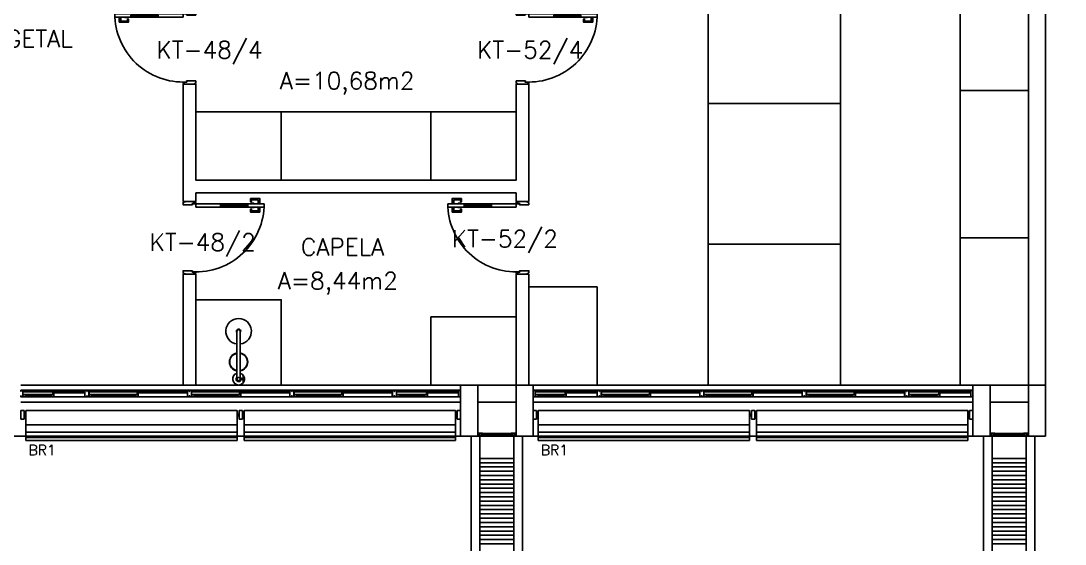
# Model space of a CAD drawing. Header units: millimetres. Extents: x 2128 to 2646, y 1972 to 2207.
# Drawn here: x 2426.66 to 2438.89, y 2125.65 to 2131.78 of the extents above; entities that cross this region are included whole.
import ezdxf

# ---------------------------------------------------------------- set-up
doc = ezdxf.new("R2010")
doc.units = ezdxf.units.MM
for name, color, linetype in [('A-WC', 2, 'Continuous'), ('AR-ALV', 2, 'Continuous'), ('AR-BANCADAS', 1, 'Continuous'), ('AR-BRISES', 1, 'Continuous'), ('AR-CHUVEIRO', 1, 'Continuous'), ('AR-ESQ', 1, 'Continuous'), ('AR-ESTC', 3, 'Continuous'), ('AR-ESTC-V3', 3, 'Continuous'), ('AR-LAY-OUT-EQUIPAMENTOS', 1, 'Continuous'), ('AR-PEITORIL', 1, 'Continuous'), ('AR-PISO', 1, 'Continuous'), ('AR-PORTA', 1, 'Continuous'), ('BC- VISTA', 1, 'Continuous'), ('BR-LINHAS', 1, 'Continuous'), ('BR-MONTANTE', 242, 'Continuous'), ('BR-PAINEL', 1, 'Continuous'), ('BR-SUPORTE', 1, 'Continuous'), ('BR-TEXTO', 2, 'Continuous'), ('DT-ESQ-BAGUETE-C', 1, 'Continuous'), ('DT-ESQ-BAGUETE-V', 1, 'Continuous'), ('DT-ESQ-CHAPA DOBRADA-V', 1, 'Continuous'), ('DT-ESQ-PERFIL CADEIRA-C', 2, 'Continuous'), ('DT-ESQ-PERFIL CADEIRA-V', 2, 'Continuous'), ('DT-ESQ-PERFIL U SIMPLES-C', 2, 'Continuous'), ('DT-ESQ-PERFIL U-C', 2, 'Continuous'), ('DT-ESQ-PERFIL U-V', 1, 'Continuous'), ('DT-ESQ-VENEZIANA-C', 1, 'Continuous'), ('DT-ESQ-VENEZIANA-V', 1, 'Continuous'), ('DT-ESQ-VIDRO-C', 2, 'Continuous'), ('DT-TXTMOD', 1, 'Continuous'), ('ENDEREÇO', 2, 'Continuous'), ('ibio', 2, 'Continuous'), ('insercao', 4, 'Continuous'), ('maçaneta', 1, 'Continuous'), ('mov', 1, 'Continuous'), ('PM-PERFIL U-C', 2, 'Continuous'), ('PM-VIDRO', 2, 'Continuous'), ('pm1', 2, 'Continuous'), ('pm2', 2, 'Continuous'), ('TEXTO', 2, 'Continuous'), ('Área', 2, 'Continuous')]:
    doc.layers.add(name, color=color, linetype=linetype)
doc.styles.add('S10', font='simplex.shx', dxfattribs={"height": 0.1})
doc.styles.add('S12', font='simplex.shx', dxfattribs={"width": 1.1, "height": 0.12})
doc.styles.add('UNB-100', font='simplex.shx', dxfattribs={"height": 0.2})
doc.styles.add('UNB1-100', font='simplex.shx', dxfattribs={"height": 0.2})

# ---------------------------------------------------------------- blocks, each defined once
blk = doc.blocks.new('BOX')
at = {"color": 1}
for p, q in [((-0.057, -0.14), (-0.057, -0.2)), ((-0.053, -0.14), (-0.053, -0.2)), ((-0.03, -0.165), (-0.053, -0.165)), ((-0.03, -0.175), (-0.053, -0.175)), ((-0.02, -0.73), (-0.02, -0.192)), ((0.02, -0.73), (0.02, -0.192))]:
    blk.add_line(p, q, dxfattribs=at)
blk.add_circle((0, -0.17), 0.02, dxfattribs=at)
for centre, radius, start, end in [((0, -0.17), 0.0699, 286.6348, 253.3652), ((-0.055, -0.14), 0.002, 0, 180), ((-0.055, -0.2), 0.002, 180, 0), ((0, -0.17), 0.03, 311.8103, 228.1897), ((0, -0.371), 0.107, 100.7532, 259.2468), ((0, -0.371), 0.103, 100.7532, 259.2468), ((0, -0.371), 0.103, 280.7532, 79.2468), ((0, -0.371), 0.107, 280.7532, 79.2468), ((0, -0.73), 0.15, 97.6623, 82.3377), ((0, -0.73), 0.025, 143.1301, 36.8699), ((0, -0.73), 0.02, 180, 0)]:
    blk.add_arc(centre, radius, start, end, dxfattribs=at)
blk = doc.blocks.new('chuvemerg-p')
at = {"layer": 'A-WC', "xscale": 4.000000000000012, "yscale": 4.000000000000012, "zscale": 4.000000000000012, "rotation": 315.0000000000003}
blk.add_blockref('BOX', (0, 0), dxfattribs=at)
blk = doc.blocks.new('chuveiro-emerg')
at = {"layer": 'AR-LAY-OUT-EQUIPAMENTOS'}
blk.add_lwpolyline([(0, 0.5), (1, 0.5), (1, -0.5), (0, -0.5)], close=True, dxfattribs=at)
at = {"layer": 'AR-LAY-OUT-EQUIPAMENTOS', "xscale": 0.250000000000002, "yscale": 0.250000000000002, "zscale": 0.250000000000002, "rotation": 135}
blk.add_blockref('chuvemerg-p', (-0.1, 0), dxfattribs=at)
blk = doc.blocks.new('EF40-P')
at = {"layer": 'DT-ESQ-BAGUETE-C', "ltscale": 0.1}
for points in [[(0.073, -0.125), (0.06, -0.125), (0.06, -0.124), (0.073, -0.124, 0.414214), (0.073, -0.123), (0.073, -0.112, 0.414214), (0.073, -0.112), (0.06, -0.112), (0.06, -0.11), (0.073, -0.11, -0.414214), (0.075, -0.112), (0.075, -0.124, -0.414214)], [(0.339, -0.125), (0.352, -0.125), (0.352, -0.124), (0.34, -0.124, -0.414214), (0.339, -0.123), (0.339, -0.112, -0.414214), (0.34, -0.112), (0.352, -0.112), (0.352, -0.11), (0.339, -0.11, 0.414214), (0.337, -0.112), (0.337, -0.124, 0.414214)], [(0.422, -0.08), (0.409, -0.08), (0.409, -0.079), (0.422, -0.079, 0.414214), (0.422, -0.078), (0.422, -0.067, 0.414214), (0.422, -0.067), (0.409, -0.067), (0.409, -0.065), (0.422, -0.065, -0.414214), (0.424, -0.067), (0.424, -0.079, -0.414214)], [(0.702, -0.08), (0.715, -0.08), (0.715, -0.079), (0.702, -0.079, -0.414214), (0.702, -0.078), (0.702, -0.067, -0.414214), (0.702, -0.067), (0.715, -0.067), (0.715, -0.065), (0.702, -0.065, 0.414214), (0.7, -0.067), (0.7, -0.079, 0.414214)], [(0.848, -0.125), (0.835, -0.125), (0.835, -0.124), (0.848, -0.124, 0.414214), (0.848, -0.123), (0.848, -0.112, 0.414214), (0.848, -0.112), (0.835, -0.112), (0.835, -0.11), (0.848, -0.11, -0.414214), (0.85, -0.112), (0.85, -0.124, -0.414214)], [(1.326, -0.125), (1.34, -0.125), (1.34, -0.124), (1.327, -0.124, -0.414214), (1.326, -0.123), (1.326, -0.112, -0.414214), (1.327, -0.112), (1.34, -0.112), (1.34, -0.11), (1.326, -0.11, 0.414214), (1.325, -0.112), (1.325, -0.124, 0.414214)], [(1.41, -0.08), (1.396, -0.08), (1.396, -0.079), (1.409, -0.079, 0.414214), (1.41, -0.078), (1.41, -0.067, 0.414214), (1.409, -0.067), (1.396, -0.067), (1.396, -0.065), (1.41, -0.065, -0.414214), (1.411, -0.067), (1.411, -0.079, -0.414214)], [(1.901, -0.08), (1.915, -0.08), (1.915, -0.079), (1.902, -0.079, -0.414214), (1.901, -0.078), (1.901, -0.067, -0.414214), (1.902, -0.067), (1.915, -0.067), (1.915, -0.065), (1.901, -0.065, 0.414214), (1.9, -0.067), (1.9, -0.079, 0.414214)], [(2.048, -0.125), (2.035, -0.125), (2.035, -0.124), (2.048, -0.124, 0.414214), (2.048, -0.123), (2.048, -0.112, 0.414214), (2.048, -0.112), (2.035, -0.112), (2.035, -0.11), (2.048, -0.11, -0.414214), (2.05, -0.112), (2.05, -0.124, -0.414214)], [(2.526, -0.125), (2.54, -0.125), (2.54, -0.124), (2.527, -0.124, -0.414214), (2.526, -0.123), (2.526, -0.112, -0.414214), (2.527, -0.112), (2.54, -0.112), (2.54, -0.11), (2.526, -0.11, 0.414214), (2.525, -0.112), (2.525, -0.124, 0.414214)], [(2.61, -0.08), (2.596, -0.08), (2.596, -0.079), (2.609, -0.079, 0.414214), (2.61, -0.078), (2.61, -0.067, 0.414214), (2.609, -0.067), (2.596, -0.067), (2.596, -0.065), (2.61, -0.065, -0.414214), (2.611, -0.067), (2.611, -0.079, -0.414214)], [(3.101, -0.08), (3.115, -0.08), (3.115, -0.079), (3.102, -0.079, -0.414214), (3.101, -0.078), (3.101, -0.067, -0.414214), (3.102, -0.067), (3.115, -0.067), (3.115, -0.065), (3.101, -0.065, 0.414214), (3.1, -0.067), (3.1, -0.079, 0.414214)], [(3.248, -0.125), (3.235, -0.125), (3.235, -0.124), (3.248, -0.124, 0.414214), (3.248, -0.123), (3.248, -0.112, 0.414214), (3.248, -0.112), (3.235, -0.112), (3.235, -0.11), (3.248, -0.11, -0.414214), (3.25, -0.112), (3.25, -0.124, -0.414214)], [(3.726, -0.125), (3.74, -0.125), (3.74, -0.124), (3.727, -0.124, -0.414214), (3.726, -0.123), (3.726, -0.112, -0.414214), (3.727, -0.112), (3.74, -0.112), (3.74, -0.11), (3.726, -0.11, 0.414214), (3.725, -0.112), (3.725, -0.124, 0.414214)], [(3.81, -0.08), (3.796, -0.08), (3.796, -0.079), (3.809, -0.079, 0.414214), (3.81, -0.078), (3.81, -0.067, 0.414214), (3.809, -0.067), (3.796, -0.067), (3.796, -0.065), (3.81, -0.065, -0.414214), (3.811, -0.067), (3.811, -0.079, -0.414214)], [(4.301, -0.08), (4.315, -0.08), (4.315, -0.079), (4.302, -0.079, -0.414214), (4.301, -0.078), (4.301, -0.067, -0.414214), (4.302, -0.067), (4.315, -0.067), (4.315, -0.065), (4.301, -0.065, 0.414214), (4.3, -0.067), (4.3, -0.079, 0.414214)], [(4.448, -0.125), (4.435, -0.125), (4.435, -0.124), (4.448, -0.124, 0.414214), (4.448, -0.123), (4.448, -0.112, 0.414214), (4.448, -0.112), (4.435, -0.112), (4.435, -0.11), (4.448, -0.11, -0.414214), (4.45, -0.112), (4.45, -0.124, -0.414214)], [(4.714, -0.125), (4.727, -0.125), (4.727, -0.124), (4.714, -0.124, -0.414214), (4.714, -0.123), (4.714, -0.112, -0.414214), (4.714, -0.112), (4.727, -0.112), (4.727, -0.11), (4.714, -0.11, 0.414214), (4.712, -0.112), (4.712, -0.124, 0.414214)], [(4.797, -0.08), (4.784, -0.08), (4.784, -0.079), (4.797, -0.079, 0.414214), (4.797, -0.078), (4.797, -0.067, 0.414214), (4.797, -0.067), (4.784, -0.067), (4.784, -0.065), (4.797, -0.065, -0.414214), (4.799, -0.067), (4.799, -0.079, -0.414214)], [(5.076, -0.08), (5.09, -0.08), (5.09, -0.079), (5.077, -0.079, -0.414214), (5.076, -0.078), (5.076, -0.067, -0.414214), (5.077, -0.067), (5.09, -0.067), (5.09, -0.065), (5.076, -0.065, 0.414214), (5.075, -0.067), (5.075, -0.079, 0.414214)]]:
    blk.add_lwpolyline(points, format="xyb", close=True, dxfattribs=at)
at = {"layer": 'DT-ESQ-BAGUETE-V', "ltscale": 0.1}
for p, q in [((0.073, -0.11), (0.339, -0.11)), ((0.422, -0.065), (0.702, -0.065)), ((0.848, -0.11), (1.326, -0.11)), ((1.41, -0.065), (1.901, -0.065)), ((2.048, -0.11), (2.526, -0.11)), ((2.61, -0.065), (3.101, -0.065)), ((3.248, -0.11), (3.726, -0.11)), ((3.81, -0.065), (4.301, -0.065)), ((4.448, -0.11), (4.714, -0.11)), ((4.797, -0.065), (5.076, -0.065))]:
    blk.add_line(p, q, dxfattribs=at)
at = {"layer": 'DT-ESQ-CHAPA DOBRADA-V', "ltscale": 0.1}
for p, q in [((0.025, -0.077), (0.374, -0.077)), ((0.025, -0.08), (0.374, -0.08)), ((0.8, -0.077), (1.361, -0.077)), ((0.8, -0.08), (1.361, -0.08)), ((2, -0.077), (2.561, -0.077)), ((2, -0.08), (2.561, -0.08)), ((3.2, -0.077), (3.761, -0.077)), ((3.2, -0.08), (3.761, -0.08)), ((4.4, -0.077), (4.749, -0.077)), ((4.4, -0.08), (4.749, -0.08))]:
    blk.add_line(p, q, dxfattribs=at)
at = {"layer": 'DT-ESQ-PERFIL CADEIRA-C', "ltscale": 0.1}
for p, q in [((0.376, -0.088), (0.422, -0.088)), ((0.75, -0.088), (0.702, -0.088)), ((1.363, -0.088), (1.41, -0.088)), ((1.95, -0.088), (1.901, -0.088)), ((2.563, -0.088), (2.61, -0.088)), ((3.15, -0.088), (3.101, -0.088)), ((3.763, -0.088), (3.81, -0.088)), ((4.35, -0.088), (4.301, -0.088)), ((4.751, -0.088), (4.797, -0.088)), ((5.125, -0.088), (5.076, -0.088)), ((0.025, -0.134), (0.073, -0.134)), ((0.385, -0.134), (0.339, -0.134)), ((0.8, -0.134), (0.848, -0.134)), ((1.373, -0.134), (1.326, -0.134)), ((2, -0.134), (2.048, -0.134)), ((2.573, -0.134), (2.526, -0.134)), ((3.2, -0.134), (3.248, -0.134)), ((3.773, -0.134), (3.726, -0.134)), ((4.4, -0.134), (4.448, -0.134)), ((4.76, -0.134), (4.714, -0.134))]:
    blk.add_line(p, q, dxfattribs=at)
for points in [[(0.073, -0.135), (0.025, -0.135), (0.025, -0.134), (0.06, -0.134, -0.198912), (0.059, -0.133, -0.198913), (0.059, -0.132), (0.059, -0.112, 0.414214), (0.058, -0.112), (0.025, -0.112), (0.025, -0.11), (0.059, -0.11, -0.414214), (0.06, -0.112), (0.06, -0.124), (0.06, -0.125), (0.06, -0.132), (0.073, -0.132, -1)], [(0.339, -0.132, 1), (0.339, -0.135), (0.385, -0.135, 0.414214), (0.387, -0.133), (0.387, -0.112, 0.414214), (0.385, -0.11), (0.354, -0.11, 0.414214), (0.352, -0.112), (0.352, -0.132)], [(0.352, -0.134, 0.198913), (0.354, -0.133, 0.198913), (0.354, -0.132), (0.354, -0.112, -0.414214), (0.354, -0.112), (0.385, -0.112, -0.414214), (0.386, -0.112), (0.386, -0.133, -0.414214), (0.385, -0.134)], [(0.422, -0.087, -1), (0.422, -0.09), (0.376, -0.09, -0.414214), (0.374, -0.088), (0.374, -0.067, -0.414214), (0.376, -0.065), (0.407, -0.065, -0.414214), (0.409, -0.067), (0.409, -0.087)], [(0.409, -0.088, -0.198913), (0.408, -0.088, -0.198913), (0.407, -0.087), (0.407, -0.067, 0.414214), (0.407, -0.067), (0.376, -0.067, 0.414214), (0.375, -0.067), (0.375, -0.088, 0.414214), (0.376, -0.088)], [(0.702, -0.09), (0.75, -0.09), (0.75, -0.088), (0.715, -0.088, 0.198912), (0.716, -0.088, 0.198913), (0.716, -0.087), (0.716, -0.067, -0.414214), (0.717, -0.067), (0.75, -0.067), (0.75, -0.065), (0.716, -0.065, 0.414214), (0.715, -0.067), (0.715, -0.079), (0.715, -0.08), (0.715, -0.087), (0.702, -0.087, 1)], [(0.848, -0.135), (0.8, -0.135), (0.8, -0.134), (0.835, -0.134, -0.198912), (0.834, -0.133, -0.198913), (0.833, -0.132), (0.833, -0.112, 0.414214), (0.833, -0.112), (0.8, -0.112), (0.8, -0.11), (0.833, -0.11, -0.414214), (0.835, -0.112), (0.835, -0.124), (0.835, -0.125), (0.835, -0.132), (0.848, -0.132, -1)], [(1.326, -0.132, 1), (1.326, -0.135), (1.373, -0.135, 0.414214), (1.375, -0.133), (1.375, -0.112, 0.414214), (1.373, -0.11), (1.341, -0.11, 0.414214), (1.34, -0.112), (1.34, -0.132)], [(1.34, -0.134, 0.198913), (1.341, -0.133, 0.198913), (1.341, -0.132), (1.341, -0.112, -0.414214), (1.342, -0.112), (1.373, -0.112, -0.414214), (1.373, -0.112), (1.373, -0.133, -0.414214), (1.373, -0.134)], [(1.41, -0.087, -1), (1.41, -0.09), (1.363, -0.09, -0.414214), (1.361, -0.088), (1.361, -0.067, -0.414214), (1.363, -0.065), (1.395, -0.065, -0.414214), (1.396, -0.067), (1.396, -0.087)], [(1.396, -0.088, -0.198913), (1.395, -0.088, -0.198913), (1.395, -0.087), (1.395, -0.067, 0.414214), (1.394, -0.067), (1.363, -0.067, 0.414214), (1.363, -0.067), (1.363, -0.088, 0.414214), (1.363, -0.088)], [(1.901, -0.09), (1.95, -0.09), (1.95, -0.088), (1.915, -0.088, 0.198912), (1.916, -0.088, 0.198913), (1.916, -0.087), (1.916, -0.067, -0.414214), (1.917, -0.067), (1.95, -0.067), (1.95, -0.065), (1.916, -0.065, 0.414214), (1.915, -0.067), (1.915, -0.079), (1.915, -0.08), (1.915, -0.087), (1.901, -0.087, 1)], [(2.048, -0.135), (2, -0.135), (2, -0.134), (2.035, -0.134, -0.198912), (2.034, -0.133, -0.198913), (2.033, -0.132), (2.033, -0.112, 0.414214), (2.033, -0.112), (2, -0.112), (2, -0.11), (2.033, -0.11, -0.414214), (2.035, -0.112), (2.035, -0.124), (2.035, -0.125), (2.035, -0.132), (2.048, -0.132, -1)], [(2.526, -0.132, 1), (2.526, -0.135), (2.573, -0.135, 0.414214), (2.575, -0.133), (2.575, -0.112, 0.414214), (2.573, -0.11), (2.541, -0.11, 0.414214), (2.54, -0.112), (2.54, -0.132)], [(2.54, -0.134, 0.198913), (2.541, -0.133, 0.198913), (2.541, -0.132), (2.541, -0.112, -0.414214), (2.542, -0.112), (2.573, -0.112, -0.414214), (2.573, -0.112), (2.573, -0.133, -0.414214), (2.573, -0.134)], [(2.61, -0.087, -1), (2.61, -0.09), (2.563, -0.09, -0.414214), (2.561, -0.088), (2.561, -0.067, -0.414214), (2.563, -0.065), (2.595, -0.065, -0.414214), (2.596, -0.067), (2.596, -0.087)], [(2.596, -0.088, -0.198913), (2.595, -0.088, -0.198913), (2.595, -0.087), (2.595, -0.067, 0.414214), (2.594, -0.067), (2.563, -0.067, 0.414214), (2.563, -0.067), (2.563, -0.088, 0.414214), (2.563, -0.088)], [(3.101, -0.09), (3.15, -0.09), (3.15, -0.088), (3.115, -0.088, 0.198912), (3.116, -0.088, 0.198913), (3.116, -0.087), (3.116, -0.067, -0.414214), (3.117, -0.067), (3.15, -0.067), (3.15, -0.065), (3.116, -0.065, 0.414214), (3.115, -0.067), (3.115, -0.079), (3.115, -0.08), (3.115, -0.087), (3.101, -0.087, 1)], [(3.248, -0.135), (3.2, -0.135), (3.2, -0.134), (3.235, -0.134, -0.198912), (3.234, -0.133, -0.198913), (3.233, -0.132), (3.233, -0.112, 0.414214), (3.233, -0.112), (3.2, -0.112), (3.2, -0.11), (3.233, -0.11, -0.414214), (3.235, -0.112), (3.235, -0.124), (3.235, -0.125), (3.235, -0.132), (3.248, -0.132, -1)], [(3.726, -0.132, 1), (3.726, -0.135), (3.773, -0.135, 0.414214), (3.775, -0.133), (3.775, -0.112, 0.414214), (3.773, -0.11), (3.741, -0.11, 0.414214), (3.74, -0.112), (3.74, -0.132)], [(3.74, -0.134, 0.198913), (3.741, -0.133, 0.198913), (3.741, -0.132), (3.741, -0.112, -0.414214), (3.742, -0.112), (3.773, -0.112, -0.414214), (3.773, -0.112), (3.773, -0.133, -0.414214), (3.773, -0.134)], [(3.81, -0.087, -1), (3.81, -0.09), (3.763, -0.09, -0.414214), (3.761, -0.088), (3.761, -0.067, -0.414214), (3.763, -0.065), (3.795, -0.065, -0.414214), (3.796, -0.067), (3.796, -0.087)], [(3.796, -0.088, -0.198913), (3.795, -0.088, -0.198913), (3.795, -0.087), (3.795, -0.067, 0.414214), (3.794, -0.067), (3.763, -0.067, 0.414214), (3.763, -0.067), (3.763, -0.088, 0.414214), (3.763, -0.088)], [(4.301, -0.09), (4.35, -0.09), (4.35, -0.088), (4.315, -0.088, 0.198912), (4.316, -0.088, 0.198913), (4.316, -0.087), (4.316, -0.067, -0.414214), (4.317, -0.067), (4.35, -0.067), (4.35, -0.065), (4.316, -0.065, 0.414214), (4.315, -0.067), (4.315, -0.079), (4.315, -0.08), (4.315, -0.087), (4.301, -0.087, 1)], [(4.448, -0.135), (4.4, -0.135), (4.4, -0.134), (4.435, -0.134, -0.198912), (4.434, -0.133, -0.198913), (4.433, -0.132), (4.433, -0.112, 0.414214), (4.433, -0.112), (4.4, -0.112), (4.4, -0.11), (4.433, -0.11, -0.414214), (4.435, -0.112), (4.435, -0.124), (4.435, -0.125), (4.435, -0.132), (4.448, -0.132, -1)], [(4.714, -0.132, 1), (4.714, -0.135), (4.76, -0.135, 0.414214), (4.762, -0.133), (4.762, -0.112, 0.414214), (4.76, -0.11), (4.729, -0.11, 0.414214), (4.727, -0.112), (4.727, -0.132)], [(4.727, -0.134, 0.198913), (4.729, -0.133, 0.198913), (4.729, -0.132), (4.729, -0.112, -0.414214), (4.729, -0.112), (4.76, -0.112, -0.414214), (4.761, -0.112), (4.761, -0.133, -0.414214), (4.76, -0.134)], [(4.797, -0.087, -1), (4.797, -0.09), (4.751, -0.09, -0.414214), (4.749, -0.088), (4.749, -0.067, -0.414214), (4.751, -0.065), (4.782, -0.065, -0.414214), (4.784, -0.067), (4.784, -0.087)], [(4.784, -0.088, -0.198913), (4.783, -0.088, -0.198913), (4.782, -0.087), (4.782, -0.067, 0.414214), (4.782, -0.067), (4.751, -0.067, 0.414214), (4.75, -0.067), (4.75, -0.088, 0.414214), (4.751, -0.088)], [(5.076, -0.09), (5.125, -0.09), (5.125, -0.088), (5.09, -0.088, 0.198912), (5.091, -0.088, 0.198913), (5.091, -0.087), (5.091, -0.067, -0.414214), (5.092, -0.067), (5.125, -0.067), (5.125, -0.065), (5.091, -0.065, 0.414214), (5.09, -0.067), (5.09, -0.079), (5.09, -0.08), (5.09, -0.087), (5.076, -0.087, 1)]]:
    blk.add_lwpolyline(points, format="xyb", close=True, dxfattribs=at)
at = {"layer": 'DT-ESQ-PERFIL CADEIRA-V', "ltscale": 0.1}
for p, q in [((0.407, -0.09), (0.702, -0.09)), ((1.395, -0.09), (1.901, -0.09)), ((2.595, -0.09), (3.101, -0.09)), ((3.795, -0.09), (4.301, -0.09)), ((4.782, -0.09), (5.076, -0.09)), ((0.073, -0.135), (0.339, -0.135)), ((0.848, -0.135), (1.326, -0.135)), ((2.048, -0.135), (2.526, -0.135)), ((3.248, -0.135), (3.726, -0.135)), ((4.448, -0.135), (4.714, -0.135))]:
    blk.add_line(p, q, dxfattribs=at)
at = {"layer": 'DT-ESQ-PERFIL U SIMPLES-C', "ltscale": 0.1}
for points in [[(0.376, -0.102), (0.384, -0.102), (0.384, -0.1), (0.376, -0.1, -0.414214), (0.375, -0.1), (0.375, -0.092, -0.414214), (0.376, -0.091), (0.384, -0.091), (0.384, -0.09), (0.376, -0.09, 0.414214), (0.374, -0.092), (0.374, -0.1, 0.414214)], [(0.385, -0.098), (0.377, -0.098), (0.377, -0.1), (0.385, -0.1, -0.414214), (0.386, -0.1), (0.386, -0.108, -0.414214), (0.385, -0.109), (0.377, -0.109), (0.377, -0.11), (0.385, -0.11, 0.414214), (0.387, -0.108), (0.387, -0.1, 0.414214)], [(1.363, -0.102), (1.371, -0.102), (1.371, -0.1), (1.363, -0.1, -0.414214), (1.363, -0.1), (1.363, -0.092, -0.414214), (1.363, -0.091), (1.371, -0.091), (1.371, -0.09), (1.363, -0.09, 0.414214), (1.361, -0.092), (1.361, -0.1, 0.414214)], [(1.373, -0.098), (1.365, -0.098), (1.365, -0.1), (1.373, -0.1, -0.414214), (1.373, -0.1), (1.373, -0.108, -0.414214), (1.373, -0.109), (1.365, -0.109), (1.365, -0.11), (1.373, -0.11, 0.414214), (1.375, -0.108), (1.375, -0.1, 0.414214)], [(2.563, -0.102), (2.571, -0.102), (2.571, -0.1), (2.563, -0.1, -0.414214), (2.563, -0.1), (2.563, -0.092, -0.414214), (2.563, -0.091), (2.571, -0.091), (2.571, -0.09), (2.563, -0.09, 0.414214), (2.561, -0.092), (2.561, -0.1, 0.414214)], [(2.573, -0.098), (2.565, -0.098), (2.565, -0.1), (2.573, -0.1, -0.414214), (2.573, -0.1), (2.573, -0.108, -0.414214), (2.573, -0.109), (2.565, -0.109), (2.565, -0.11), (2.573, -0.11, 0.414214), (2.575, -0.108), (2.575, -0.1, 0.414214)], [(3.763, -0.102), (3.771, -0.102), (3.771, -0.1), (3.763, -0.1, -0.414214), (3.763, -0.1), (3.763, -0.092, -0.414214), (3.763, -0.091), (3.771, -0.091), (3.771, -0.09), (3.763, -0.09, 0.414214), (3.761, -0.092), (3.761, -0.1, 0.414214)], [(3.773, -0.098), (3.765, -0.098), (3.765, -0.1), (3.773, -0.1, -0.414214), (3.773, -0.1), (3.773, -0.108, -0.414214), (3.773, -0.109), (3.765, -0.109), (3.765, -0.11), (3.773, -0.11, 0.414214), (3.775, -0.108), (3.775, -0.1, 0.414214)], [(4.751, -0.102), (4.759, -0.102), (4.759, -0.1), (4.751, -0.1, -0.414214), (4.75, -0.1), (4.75, -0.092, -0.414214), (4.751, -0.091), (4.759, -0.091), (4.759, -0.09), (4.751, -0.09, 0.414214), (4.749, -0.092), (4.749, -0.1, 0.414214)], [(4.76, -0.098), (4.752, -0.098), (4.752, -0.1), (4.76, -0.1, -0.414214), (4.761, -0.1), (4.761, -0.108, -0.414214), (4.76, -0.109), (4.752, -0.109), (4.752, -0.11), (4.76, -0.11, 0.414214), (4.762, -0.108), (4.762, -0.1, 0.414214)]]:
    blk.add_lwpolyline(points, format="xyb", close=True, dxfattribs=at)
at = {"layer": 'DT-ESQ-PERFIL U-C', "ltscale": 0.1}
for points in [[(0, -0.062, -0.414214), (0.001, -0.06), (0.023, -0.06, -0.414214), (0.025, -0.062), (0.025, -0.139, -0.414214), (0.023, -0.14), (0.001, -0.14, -0.414214), (0, -0.139), (0, -0.125), (0.001, -0.125), (0.001, -0.138, 0.414214), (0.002, -0.139), (0.023, -0.139, 0.414214), (0.023, -0.138), (0.023, -0.062, 0.414214), (0.023, -0.062), (0.002, -0.062, 0.414214), (0.001, -0.062), (0.001, -0.075), (0, -0.075)], [(0.775, -0.062, 0.414214), (0.773, -0.06), (0.751, -0.06, 0.414214), (0.75, -0.062), (0.75, -0.139, 0.414214), (0.751, -0.14), (0.773, -0.14, 0.414214), (0.775, -0.139), (0.775, -0.125), (0.773, -0.125), (0.773, -0.138, -0.414214), (0.773, -0.139), (0.752, -0.139, -0.414214), (0.751, -0.138), (0.751, -0.062, -0.414214), (0.752, -0.062), (0.773, -0.062, -0.414214), (0.773, -0.062), (0.773, -0.075), (0.775, -0.075)], [(0.775, -0.062, -0.414214), (0.776, -0.06), (0.798, -0.06, -0.414214), (0.8, -0.062), (0.8, -0.139, -0.414214), (0.798, -0.14), (0.776, -0.14, -0.414214), (0.775, -0.139), (0.775, -0.125), (0.776, -0.125), (0.776, -0.138, 0.414214), (0.777, -0.139), (0.798, -0.139, 0.414214), (0.798, -0.138), (0.798, -0.062, 0.414214), (0.798, -0.062), (0.777, -0.062, 0.414214), (0.776, -0.062), (0.776, -0.075), (0.775, -0.075)], [(1.975, -0.062, 0.414214), (1.973, -0.06), (1.951, -0.06, 0.414214), (1.95, -0.062), (1.95, -0.139, 0.414214), (1.951, -0.14), (1.973, -0.14, 0.414214), (1.975, -0.139), (1.975, -0.125), (1.973, -0.125), (1.973, -0.138, -0.414214), (1.973, -0.139), (1.952, -0.139, -0.414214), (1.951, -0.138), (1.951, -0.062, -0.414214), (1.952, -0.062), (1.973, -0.062, -0.414214), (1.973, -0.062), (1.973, -0.075), (1.975, -0.075)], [(1.975, -0.062, -0.414214), (1.976, -0.06), (1.998, -0.06, -0.414214), (2, -0.062), (2, -0.139, -0.414214), (1.998, -0.14), (1.976, -0.14, -0.414214), (1.975, -0.139), (1.975, -0.125), (1.976, -0.125), (1.976, -0.138, 0.414214), (1.977, -0.139), (1.998, -0.139, 0.414214), (1.998, -0.138), (1.998, -0.062, 0.414214), (1.998, -0.062), (1.977, -0.062, 0.414214), (1.976, -0.062), (1.976, -0.075), (1.975, -0.075)], [(3.175, -0.062, 0.414214), (3.173, -0.06), (3.151, -0.06, 0.414214), (3.15, -0.062), (3.15, -0.139, 0.414214), (3.151, -0.14), (3.173, -0.14, 0.414214), (3.175, -0.139), (3.175, -0.125), (3.173, -0.125), (3.173, -0.138, -0.414214), (3.173, -0.139), (3.152, -0.139, -0.414214), (3.151, -0.138), (3.151, -0.062, -0.414214), (3.152, -0.062), (3.173, -0.062, -0.414214), (3.173, -0.062), (3.173, -0.075), (3.175, -0.075)], [(3.175, -0.062, -0.414214), (3.176, -0.06), (3.198, -0.06, -0.414214), (3.2, -0.062), (3.2, -0.139, -0.414214), (3.198, -0.14), (3.176, -0.14, -0.414214), (3.175, -0.139), (3.175, -0.125), (3.176, -0.125), (3.176, -0.138, 0.414214), (3.177, -0.139), (3.198, -0.139, 0.414214), (3.198, -0.138), (3.198, -0.062, 0.414214), (3.198, -0.062), (3.177, -0.062, 0.414214), (3.176, -0.062), (3.176, -0.075), (3.175, -0.075)], [(4.375, -0.062, 0.414214), (4.373, -0.06), (4.351, -0.06, 0.414214), (4.35, -0.062), (4.35, -0.139, 0.414214), (4.351, -0.14), (4.373, -0.14, 0.414214), (4.375, -0.139), (4.375, -0.125), (4.373, -0.125), (4.373, -0.138, -0.414214), (4.373, -0.139), (4.352, -0.139, -0.414214), (4.351, -0.138), (4.351, -0.062, -0.414214), (4.352, -0.062), (4.373, -0.062, -0.414214), (4.373, -0.062), (4.373, -0.075), (4.375, -0.075)], [(4.375, -0.062, -0.414214), (4.376, -0.06), (4.398, -0.06, -0.414214), (4.4, -0.062), (4.4, -0.139, -0.414214), (4.398, -0.14), (4.376, -0.14, -0.414214), (4.375, -0.139), (4.375, -0.125), (4.376, -0.125), (4.376, -0.138, 0.414214), (4.377, -0.139), (4.398, -0.139, 0.414214), (4.398, -0.138), (4.398, -0.062, 0.414214), (4.398, -0.062), (4.377, -0.062, 0.414214), (4.376, -0.062), (4.376, -0.075), (4.375, -0.075)], [(5.15, -0.062, 0.414214), (5.148, -0.06), (5.126, -0.06, 0.414214), (5.125, -0.062), (5.125, -0.139, 0.414214), (5.126, -0.14), (5.148, -0.14, 0.414214), (5.15, -0.139), (5.15, -0.125), (5.148, -0.125), (5.148, -0.138, -0.414214), (5.148, -0.139), (5.127, -0.139, -0.414214), (5.126, -0.138), (5.126, -0.062, -0.414214), (5.127, -0.062), (5.148, -0.062, -0.414214), (5.148, -0.062), (5.148, -0.075), (5.15, -0.075)]]:
    blk.add_lwpolyline(points, format="xyb", close=True, dxfattribs=at)
at = {"layer": 'DT-ESQ-PERFIL U-V', "ltscale": 0.1}
for p, q in [((0.023, -0.06), (0.751, -0.06)), ((0.798, -0.06), (1.951, -0.06)), ((1.998, -0.06), (3.151, -0.06)), ((3.198, -0.06), (4.351, -0.06)), ((4.398, -0.06), (5.126, -0.06)), ((0.023, -0.14), (0.751, -0.14)), ((0.798, -0.14), (1.951, -0.14)), ((1.998, -0.14), (3.151, -0.14)), ((3.198, -0.14), (4.351, -0.14)), ((4.398, -0.14), (5.126, -0.14))]:
    blk.add_line(p, q, dxfattribs=at)
at = {"layer": 'DT-ESQ-VIDRO-C', "ltscale": 0.1}
for points in [[(0.713, -0.085), (0.713, -0.082), (0.412, -0.082), (0.412, -0.085)], [(1.912, -0.085), (1.912, -0.082), (1.399, -0.082), (1.399, -0.085)], [(3.112, -0.085), (3.112, -0.082), (2.599, -0.082), (2.599, -0.085)], [(4.312, -0.085), (4.312, -0.082), (3.799, -0.082), (3.799, -0.085)], [(5.087, -0.085), (5.087, -0.082), (4.786, -0.082), (4.786, -0.085)], [(0.063, -0.13), (0.063, -0.127), (0.349, -0.127), (0.349, -0.13)], [(0.838, -0.13), (0.838, -0.127), (1.337, -0.127), (1.337, -0.13)], [(2.038, -0.13), (2.038, -0.127), (2.537, -0.127), (2.537, -0.13)], [(3.238, -0.13), (3.238, -0.127), (3.737, -0.127), (3.737, -0.13)], [(4.438, -0.13), (4.438, -0.127), (4.724, -0.127), (4.724, -0.13)]]:
    blk.add_lwpolyline(points, close=True, dxfattribs=at)
at = {"layer": 'DT-TXTMOD', "ltscale": 0.1, "style": 'S10', "flags": 3}
for tag, p in [('M01', (0.025, -0.28)), ('M02', (0.325, -0.28)), ('M03', (0.627, -0.28)), ('M04', (0.929, -0.28)), ('M05', (1.231, -0.28)), ('M06', (1.532, -0.28)), ('M07', (1.834, -0.28)), ('M08', (2.136, -0.28)), ('M09', (2.438, -0.28)), ('M10', (2.739, -0.28)), ('M11', (3.041, -0.28)), ('M12', (3.343, -0.28)), ('M13', (3.645, -0.28)), ('M14', (3.946, -0.28)), ('M15', (4.248, -0.28)), ('M16', (4.55, -0.28)), ('M17', (4.852, -0.28))]:
    blk.add_attdef(tag, p, '', height=0.1, dxfattribs=at)
blk = doc.blocks.new('BR-MODULO1')
at = {"layer": 'BR-LINHAS'}
for p, q in [((0.06, -0.265), (2.535, -0.265)), ((0.06, -0.352), (2.535, -0.352)), ((2.615, -0.265), (5.09, -0.265)), ((2.615, -0.352), (5.09, -0.352)), ((0.06, -0.415), (2.535, -0.415)), ((2.615, -0.415), (5.09, -0.415))]:
    blk.add_line(p, q, dxfattribs=at)
at = {"layer": 'BR-MONTANTE'}
for p, q in [((0, -0.1), (0, -0.2)), ((0, -0.1), (0.04, -0.1)), ((0.04, -0.1), (0.04, -0.2)), ((2.555, -0.1), (2.595, -0.1)), ((2.555, -0.1), (2.555, -0.2)), ((2.595, -0.1), (2.595, -0.2)), ((5.11, -0.1), (5.11, -0.2)), ((5.11, -0.1), (5.15, -0.1)), ((5.15, -0.1), (5.15, -0.2)), ((0, -0.2), (0.04, -0.2)), ((2.555, -0.2), (2.595, -0.2)), ((5.11, -0.2), (5.15, -0.2))]:
    blk.add_line(p, q, dxfattribs=at)
at = {"layer": 'BR-PAINEL'}
for p, q in [((0.06, -0.1), (2.535, -0.1)), ((0.06, -0.1), (0.06, -0.45)), ((2.535, -0.1), (2.535, -0.45)), ((2.615, -0.1), (2.615, -0.45)), ((2.615, -0.1), (5.09, -0.1)), ((5.09, -0.1), (5.09, -0.45)), ((0.06, -0.45), (2.535, -0.45)), ((2.615, -0.45), (5.09, -0.45))]:
    blk.add_line(p, q, dxfattribs=at)
at = {"layer": 'BR-SUPORTE'}
for p, q in [((0.04, -0.14), (0.06, -0.14)), ((0.04, -0.16), (0.06, -0.16)), ((0.05, -0.14), (0.05, -0.16)), ((2.535, -0.14), (2.555, -0.14)), ((2.535, -0.16), (2.555, -0.16)), ((2.545, -0.14), (2.545, -0.16)), ((2.615, -0.14), (2.595, -0.14)), ((2.615, -0.16), (2.595, -0.16)), ((2.605, -0.14), (2.605, -0.16)), ((5.09, -0.14), (5.11, -0.14)), ((5.09, -0.16), (5.11, -0.16)), ((5.1, -0.14), (5.1, -0.16))]:
    blk.add_line(p, q, dxfattribs=at)
blk = doc.blocks.new('PM3V')
at = {"layer": 'maçaneta'}
for points in [[(0.02, 0.9), (-0.035, 0.9), (-0.035, 0.79), (0, 0.79), (0, 0.8), (-0.02, 0.8), (-0.02, 0.879, -0.414214), (-0.018, 0.88), (0.02, 0.88)], [(0.125, 0.9), (0.07, 0.9), (0.07, 0.88), (0.109, 0.88, -0.414214), (0.11, 0.879), (0.11, 0.8), (0.09, 0.8), (0.09, 0.79), (0.125, 0.79)]]:
    blk.add_lwpolyline(points, format="xyb", close=True, dxfattribs=at)
for points in [[(0.02, 0.79), (0.02, 0.83), (0.025, 0.83), (0.025, 0.79)], [(0.07, 0.79), (0.07, 0.83), (0.065, 0.83), (0.065, 0.79)]]:
    blk.add_lwpolyline(points, close=True, dxfattribs=at)
at = {"layer": 'mov'}
blk.add_arc((0.025, 0.15), 0.8, 356.8472, 90, dxfattribs=at)
at = {"layer": 'PM-PERFIL U-C'}
for p, q in [((0, 0.12), (0, 0.139)), ((0.002, 0.14), (0.01, 0.14)), ((0.002, 0.138), (0.002, 0.12)), ((0.011, 0.138), (0.002, 0.138)), ((0.01, 0.14), (0.01, 0.149)), ((0.012, 0.15), (0.024, 0.15)), ((0.012, 0.148), (0.012, 0.14)), ((0.023, 0.148), (0.012, 0.148)), ((0.023, 0.109), (0.023, 0.148)), ((0.025, 0.149), (0.025, 0.109)), ((0.825, 0.149), (0.825, 0.109)), ((0.839, 0.15), (0.827, 0.15)), ((0.827, 0.148), (0.838, 0.148)), ((0.827, 0.109), (0.827, 0.148)), ((0.838, 0.148), (0.838, 0.14)), ((0.84, 0.14), (0.84, 0.149)), ((0.849, 0.14), (0.84, 0.14)), ((0.84, 0.138), (0.848, 0.138)), ((0.848, 0.138), (0.848, 0.12)), ((0.85, 0.12), (0.85, 0.139)), ((0.002, 0.12), (0, 0.12)), ((0, 0.03), (0.002, 0.03)), ((0, 0.012), (0, 0.03)), ((0.002, 0.03), (0.002, 0.012)), ((0.002, 0.012), (0.011, 0.012)), ((0.01, 0.01), (0.002, 0.01)), ((0.01, 0.002), (0.01, 0.01)), ((0.012, 0.011), (0.012, 0.002)), ((0.012, 0.002), (0.038, 0.002)), ((0.038, 0), (0.012, 0)), ((0.038, 0.109), (0.025, 0.109)), ((0.038, 0.107), (0.025, 0.107)), ((0.038, 0.107), (0.038, 0.002)), ((0.04, 0.108), (0.04, 0.002)), ((0.81, 0.108), (0.81, 0.002)), ((0.812, 0.109), (0.825, 0.109)), ((0.812, 0.107), (0.826, 0.107)), ((0.812, 0.107), (0.812, 0.002)), ((0.838, 0.002), (0.812, 0.002)), ((0.812, 0), (0.839, 0)), ((0.838, 0.011), (0.838, 0.002)), ((0.848, 0.012), (0.84, 0.012)), ((0.84, 0.002), (0.84, 0.01)), ((0.84, 0.01), (0.849, 0.01)), ((0.848, 0.12), (0.85, 0.12)), ((0.85, 0.03), (0.848, 0.03)), ((0.848, 0.03), (0.848, 0.012)), ((0.85, 0.012), (0.85, 0.03))]:
    blk.add_line(p, q, dxfattribs=at)
for centre, start, end in [((0.002, 0.139), 90, 180), ((0.012, 0.149), 90, 180), ((0.011, 0.14), 270, 0), ((0.024, 0.149), 360, 90), ((0.827, 0.149), 90, 180), ((0.84, 0.14), 180, 270), ((0.839, 0.149), 0, 90), ((0.849, 0.139), 0, 90), ((0.002, 0.012), 180, 270), ((0.012, 0.002), 180, 270), ((0.011, 0.011), 0, 90), ((0.025, 0.109), 180, 270), ((0.038, 0.002), 269.9386, 0), ((0.038, 0.108), 0, 90), ((0.812, 0.108), 90, 180), ((0.812, 0.002), 180, 270.0614), ((0.826, 0.109), 270, 0), ((0.84, 0.011), 90, 180), ((0.839, 0.002), 270, 0), ((0.849, 0.012), 270, 0)]:
    blk.add_arc(centre, 0.0015, start, end, dxfattribs=at)
at = {"layer": 'PM-VIDRO', "color": 1}
for p, q in [((0.04, 0.45), (0.04, 0.75)), ((0.05, 0.75), (0.05, 0.45))]:
    blk.add_line(p, q, dxfattribs=at)
at = {"layer": 'pm1'}
for p, q in [((0.025, 0.95), (0.065, 0.95)), ((0.025, 0.75), (0.025, 0.95)), ((0.065, 0.95), (0.065, 0.76)), ((0.04, 0.75), (0.025, 0.75)), ((0.065, 0.76), (0.04, 0.76)), ((0.04, 0.75), (0.04, 0.76)), ((0.05, 0.76), (0.05, 0.75)), ((0.065, 0.75), (0.05, 0.75)), ((0.065, 0.76), (0.065, 0.75)), ((0.025, 0.15), (0.025, 0.45)), ((0.04, 0.45), (0.025, 0.45)), ((0.04, 0.44), (0.04, 0.45)), ((0.065, 0.44), (0.04, 0.44)), ((0.065, 0.45), (0.05, 0.45)), ((0.05, 0.45), (0.05, 0.44)), ((0.065, 0.45), (0.065, 0.44)), ((0.065, 0.44), (0.065, 0.15)), ((0.065, 0.15), (0.025, 0.15))]:
    blk.add_line(p, q, dxfattribs=at)
at = {"layer": 'pm2'}
for p, q in [((0.025, 0.45), (0.025, 0.75)), ((0.065, 0.75), (0.065, 0.45)), ((0.025, 0.15), (0.025, 0.109)), ((0.025, 0.109), (0.035, 0.109)), ((0.825, 0.109), (0.815, 0.109)), ((0.815, 0), (0.84, 0)), ((0.84, 0.01), (0.85, 0.01)), ((0.84, 0), (0.84, 0.01))]:
    blk.add_line(p, q, dxfattribs=at)
blk = doc.blocks.new('EF01C-P')
at = {"layer": 'DT-ESQ-BAGUETE-C', "ltscale": 0.1}
for points in [[(0.002, 0.035), (0.015, 0.035), (0.015, 0.033), (0.002, 0.033), (0.002, 0.005), (0.015, 0.005), (0.015, 0.004), (0.002, 0.004, -0.414214), (0, 0.005), (0, 0.033, -0.414214)], [(0.448, 0.035), (0.435, 0.035), (0.435, 0.033), (0.448, 0.033), (0.448, 0.005), (0.435, 0.005), (0.435, 0.004), (0.448, 0.004, 0.414214), (0.45, 0.005), (0.45, 0.033, 0.414214)]]:
    blk.add_lwpolyline(points, format="xyb", close=True, dxfattribs=at)
at = {"layer": 'DT-ESQ-PERFIL CADEIRA-C', "ltscale": 0.1}
for points in [[(0.01, 0.002), (0.01, 0.003), (0.002, 0.003, 1), (0.002, 0), (0.015, 0, 0.414214), (0.016, 0.002), (0.016, 0.033), (0.043, 0.033)], [(0.043, 0.006), (0.018, 0.006), (0.018, 0.016), (0.016, 0.016), (0.016, 0.006, 0.414214), (0.018, 0.005), (0.043, 0.005), (0.056, 0.005, 1), (0.056, 0.008), (0.043, 0.008), (0.043, 0.02), (0.043, 0.032), (0.056, 0.032, 1), (0.056, 0.035), (0.043, 0.035), (0.016, 0.035, 0.414214), (0.015, 0.033), (0.015, 0.002), (0.002, 0.002)], [(0.041, 0.02), (0.041, 0.032, -0.414214), (0.043, 0.033), (0.056, 0.033)], [(0.041, 0.02), (0.041, 0.008, 0.414214), (0.043, 0.006), (0.056, 0.006)], [(0.407, 0.006), (0.432, 0.006), (0.432, 0.016), (0.433, 0.016), (0.433, 0.006, -0.414214), (0.432, 0.005), (0.407, 0.005), (0.394, 0.005, -1), (0.394, 0.008), (0.407, 0.008), (0.407, 0.02), (0.407, 0.032), (0.394, 0.032, -1), (0.394, 0.035), (0.407, 0.035), (0.433, 0.035, -0.414214), (0.435, 0.033), (0.435, 0.002), (0.448, 0.002)], [(0.408, 0.02), (0.408, 0.032, 0.414214), (0.407, 0.033), (0.394, 0.033)], [(0.408, 0.02), (0.408, 0.008, -0.414214), (0.407, 0.006), (0.394, 0.006)], [(0.44, 0.002), (0.44, 0.003), (0.448, 0.003, -1), (0.448, 0), (0.435, 0, -0.414214), (0.433, 0.002), (0.433, 0.033), (0.407, 0.033)]]:
    blk.add_lwpolyline(points, format="xyb", dxfattribs=at)
at = {"layer": 'DT-ESQ-PERFIL CADEIRA-V', "ltscale": 0.1}
blk.add_line((0.015, 0), (0.435, 0), dxfattribs=at)
at = {"layer": 'DT-ESQ-VENEZIANA-C', "ltscale": 0.1}
for p, q in [((0.043, 0.011), (0.407, 0.011)), ((0.043, 0.009), (0.407, 0.009))]:
    blk.add_line(p, q, dxfattribs=at)
at = {"layer": 'DT-ESQ-VENEZIANA-V', "ltscale": 0.1}
blk.add_line((0.043, 0.031), (0.407, 0.031), dxfattribs=at)
at = {"layer": 'DT-TXTMOD', "ltscale": 0.1, "style": 'S10', "flags": 3}
blk.add_attdef('EF01C', (0.021, -0.14), '', height=0.1, dxfattribs=at)
blk = doc.blocks.new('BCP15')
at = {"layer": 'BC- VISTA'}
blk.add_lwpolyline([(0.8, 0), (0.8, -1.725), (0, -1.725), (0, 0)], close=True, dxfattribs=at)
blk = doc.blocks.new('BCP24')
at = {"layer": 'BC- VISTA'}
blk.add_lwpolyline([(1.55, 0), (1.55, -1.65), (0, -1.65), (0, 0)], close=True, dxfattribs=at)
blk = doc.blocks.new('BCP16')
at = {"layer": 'BC- VISTA'}
blk.add_lwpolyline([(0.8, 0), (0.8, -1.75), (0, -1.75), (0, 0)], close=True, dxfattribs=at)
blk = doc.blocks.new('BCP07')
at = {"layer": 'BC- VISTA'}
blk.add_lwpolyline([(0.8, 0), (0.8, -1), (0, -1), (0, 0)], close=True, dxfattribs=at)
blk = doc.blocks.new('BCP10')
at = {"layer": 'BC- VISTA'}
blk.add_lwpolyline([(0.8, 0), (0.8, -1.15), (0, -1.15), (0, 0)], close=True, dxfattribs=at)
blk = doc.blocks.new('DET-GS-PLANTA BAIXA1')
at = {"layer": 'AR-ESTC-V3'}
for p, q in [((0, -3.369), (0, 0)), ((0.1, -3.369), (0.1, 0)), ((0.5, -3.369), (0.5, 0)), ((0.6, -3.369), (0.6, 0)), ((6, -3.369), (6, 0)), ((6.1, -3.369), (6.1, 0)), ((6.5, -3.369), (6.5, 0)), ((6.6, -3.369), (6.6, 0))]:
    blk.add_line(p, q, dxfattribs=at)
at = {"layer": 'AR-ESTC-V3', "color": 1}
for p, q in [((0.1, -0.26), (0.5, -0.26)), ((0.1, -0.31), (0.5, -0.31)), ((0.1, -0.36), (0.5, -0.36)), ((6.1, -0.26), (6.5, -0.26)), ((6.1, -0.31), (6.5, -0.31)), ((6.1, -0.36), (6.5, -0.36)), ((0.1, -0.41), (0.5, -0.41)), ((0.1, -0.46), (0.5, -0.46)), ((6.1, -0.41), (6.5, -0.41)), ((6.1, -0.46), (6.5, -0.46)), ((0.1, -0.51), (0.5, -0.51)), ((0.1, -0.56), (0.5, -0.56)), ((0.1, -0.61), (0.5, -0.61)), ((6.1, -0.51), (6.5, -0.51)), ((6.1, -0.56), (6.5, -0.56)), ((6.1, -0.61), (6.5, -0.61)), ((0.1, -0.66), (0.5, -0.66)), ((0.1, -0.71), (0.5, -0.71)), ((6.1, -0.66), (6.5, -0.66)), ((6.1, -0.71), (6.5, -0.71)), ((0.1, -0.76), (0.5, -0.76)), ((0.1, -0.81), (0.5, -0.81)), ((6.1, -0.76), (6.5, -0.76)), ((6.1, -0.81), (6.5, -0.81)), ((0.1, -0.86), (0.5, -0.86)), ((0.1, -0.91), (0.5, -0.91)), ((0.1, -0.96), (0.5, -0.96)), ((6.1, -0.86), (6.5, -0.86)), ((6.1, -0.91), (6.5, -0.91)), ((6.1, -0.96), (6.5, -0.96)), ((0.1, -1.01), (0.5, -1.01)), ((0.1, -1.06), (0.5, -1.06)), ((6.1, -1.01), (6.5, -1.01)), ((6.1, -1.06), (6.5, -1.06)), ((0.1, -1.11), (0.5, -1.11)), ((0.1, -1.16), (0.5, -1.16)), ((0.1, -1.21), (0.5, -1.21)), ((6.1, -1.11), (6.5, -1.11)), ((6.1, -1.16), (6.5, -1.16)), ((6.1, -1.21), (6.5, -1.21)), ((0.1, -1.26), (0.5, -1.26)), ((6.1, -1.26), (6.5, -1.26))]:
    blk.add_line(p, q, dxfattribs=at)
blk = doc.blocks.new('DT-GS-COBERTURA1')
at = {"layer": 'AR-PISO', "linetype": 'Continuous'}
for p, q in [((81.013, -90), (80.413, -90)), ((80.413, -93.369), (80.413, -90)), ((80.513, -93.369), (80.513, -90)), ((80.913, -93.369), (80.913, -90)), ((81.013, -93.369), (81.013, -90)), ((87.013, -90), (86.413, -90)), ((86.413, -93.369), (86.413, -90)), ((86.513, -93.369), (86.513, -90)), ((86.913, -93.369), (86.913, -90)), ((87.013, -93.369), (87.013, -90)), ((80.513, -90.26), (80.913, -90.26)), ((80.513, -90.31), (80.913, -90.31)), ((80.513, -90.36), (80.913, -90.36)), ((86.513, -90.26), (86.913, -90.26)), ((86.513, -90.31), (86.913, -90.31)), ((86.513, -90.36), (86.913, -90.36)), ((80.513, -90.41), (80.913, -90.41)), ((80.513, -90.46), (80.913, -90.46)), ((86.513, -90.41), (86.913, -90.41)), ((86.513, -90.46), (86.913, -90.46)), ((80.513, -90.51), (80.913, -90.51)), ((80.513, -90.56), (80.913, -90.56)), ((80.513, -90.61), (80.913, -90.61)), ((86.513, -90.51), (86.913, -90.51)), ((86.513, -90.56), (86.913, -90.56)), ((86.513, -90.61), (86.913, -90.61)), ((80.513, -90.66), (80.913, -90.66)), ((80.513, -90.71), (80.913, -90.71)), ((86.513, -90.66), (86.913, -90.66)), ((86.513, -90.71), (86.913, -90.71)), ((80.513, -90.76), (80.913, -90.76)), ((80.513, -90.81), (80.913, -90.81)), ((80.513, -90.86), (80.913, -90.86)), ((86.513, -90.76), (86.913, -90.76)), ((86.513, -90.81), (86.913, -90.81)), ((86.513, -90.86), (86.913, -90.86)), ((80.513, -90.91), (80.913, -90.91)), ((80.513, -90.96), (80.913, -90.96)), ((86.513, -90.91), (86.913, -90.91)), ((86.513, -90.96), (86.913, -90.96)), ((80.513, -91.01), (80.913, -91.01)), ((80.513, -91.06), (80.913, -91.06)), ((86.513, -91.01), (86.913, -91.01)), ((86.513, -91.06), (86.913, -91.06)), ((80.513, -91.11), (80.913, -91.11)), ((80.513, -91.16), (80.913, -91.16)), ((80.513, -91.21), (80.913, -91.21)), ((86.513, -91.11), (86.913, -91.11)), ((86.513, -91.16), (86.913, -91.16)), ((86.513, -91.21), (86.913, -91.21)), ((80.513, -91.26), (80.913, -91.26)), ((86.513, -91.26), (86.913, -91.26))]:
    blk.add_line(p, q, dxfattribs=at)

msp = doc.modelspace()

# ---------------------------------------------------------------- linework, layer by layer
at = {"layer": 'AR-ALV'}
for p, q in [((2438.461, 2135.84), (2438.461, 2127.515)), ((2438.661, 2135.84), (2438.661, 2127.515)), ((2428.561, 2129.665), (2428.561, 2131.04)), ((2428.711, 2131.04), (2428.561, 2131.04)), ((2428.711, 2129.915), (2428.711, 2131.04)), ((2432.461, 2129.915), (2432.461, 2131.04)), ((2432.461, 2131.04), (2432.611, 2131.04)), ((2432.611, 2129.665), (2432.611, 2131.04)), ((2432.461, 2129.915), (2428.711, 2129.915)), ((2432.461, 2129.765), (2428.711, 2129.765)), ((2428.711, 2129.665), (2428.711, 2129.765)), ((2432.461, 2129.665), (2432.461, 2129.765)), ((2428.711, 2129.665), (2428.561, 2129.665)), ((2432.611, 2129.665), (2432.461, 2129.665)), ((2428.561, 2127.515), (2428.561, 2128.815)), ((2428.561, 2128.815), (2428.711, 2128.815)), ((2428.711, 2127.515), (2428.711, 2128.815)), ((2432.461, 2127.515), (2432.461, 2128.815)), ((2432.461, 2128.815), (2432.611, 2128.815)), ((2432.611, 2127.515), (2432.611, 2128.815)), ((2428.711, 2127.515), (2428.561, 2127.515)), ((2432.011, 2127.515), (2432.461, 2127.515)), ((2438.011, 2127.515), (2438.461, 2127.515)), ((2432.011, 2127.315), (2432.461, 2127.315)), ((2438.011, 2127.315), (2438.461, 2127.315))]:
    msp.add_line(p, q, dxfattribs=at)
at = {"layer": 'AR-ESTC'}
for p, q in [((2432.011, 2127.515), (2431.811, 2127.515)), ((2431.811, 2127.515), (2431.811, 2126.915)), ((2432.011, 2126.915), (2432.011, 2127.515)), ((2432.461, 2127.515), (2432.661, 2127.515)), ((2432.461, 2126.915), (2432.461, 2127.515)), ((2432.661, 2127.515), (2432.661, 2126.915)), ((2438.011, 2127.515), (2437.811, 2127.515)), ((2437.811, 2127.515), (2437.811, 2126.915)), ((2438.011, 2126.915), (2438.011, 2127.515)), ((2438.461, 2127.515), (2438.661, 2127.515)), ((2438.461, 2126.915), (2438.461, 2127.515)), ((2438.661, 2127.515), (2438.661, 2126.915)), ((2431.811, 2126.915), (2432.011, 2126.915)), ((2432.661, 2126.915), (2432.461, 2126.915)), ((2437.811, 2126.915), (2438.011, 2126.915)), ((2438.661, 2126.915), (2438.461, 2126.915))]:
    msp.add_line(p, q, dxfattribs=at)
at = {"layer": 'AR-PEITORIL'}
for p, q in [((2426.661, 2127.515), (2431.811, 2127.515)), ((2432.661, 2127.515), (2437.811, 2127.515)), ((2426.661, 2127.315), (2431.811, 2127.315)), ((2432.661, 2127.315), (2437.811, 2127.315))]:
    msp.add_line(p, q, dxfattribs=at)
at = {"layer": 'ibio'}
msp.add_line((2371.811, 2126.915), (2438.661, 2126.915), dxfattribs=at)
msp.add_lwpolyline([(2438.661, 2143.565), (2438.661, 2138.84), (2445.011, 2138.84), (2445.011, 2132.465), (2441.611, 2132.465), (2441.611, 2137.29), (2438.661, 2137.29), (2438.661, 2126.915)], dxfattribs=at)

# ---------------------------------------------------------------- block references
msp.add_blockref('DET-GS-PLANTA BAIXA1', (2431.936, 2126.915))
at = {"layer": 'AR-BANCADAS'}
for name, p in [('BCP15', (2437.661, 2132.69)), ('BCP24', (2434.711, 2132.465)), ('BCP15', (2437.661, 2130.965)), ('BCP24', (2434.711, 2130.815)), ('BCP15', (2437.661, 2129.24)), ('BCP24', (2434.711, 2129.165)), ('BCP10', (2432.611, 2128.665))]:
    msp.add_blockref(name, p, dxfattribs=at)
at = {"layer": 'AR-BANCADAS', "rotation": 90}
for name, p in [('BCP07', (2428.711, 2129.915)), ('BCP16', (2429.711, 2129.915)), ('BCP07', (2431.461, 2129.915)), ('BCP07', (2431.461, 2127.515))]:
    msp.add_blockref(name, p, dxfattribs=at)
at = {"layer": 'AR-BRISES'}
ref = msp.add_blockref('BR-MODULO1', (2426.661, 2127.315), dxfattribs=at)
ref.add_attrib('BR', 'BR1', (2426.75, 2126.693), dxfattribs={"layer": 'BR-TEXTO', "height": 0.12, "style": 'S12'})
ref = msp.add_blockref('BR-MODULO1', (2432.661, 2127.315), dxfattribs=at)
ref.add_attrib('BR', 'BR1', (2432.75, 2126.693), dxfattribs={"layer": 'BR-TEXTO', "height": 0.12, "style": 'S12'})
at = {"layer": 'AR-CHUVEIRO', "rotation": 90}
msp.add_blockref('chuveiro-emerg', (2429.211, 2127.515), dxfattribs=at)
at = {"layer": 'AR-ESQ'}
for name, p in [('EF40-P', (2426.661, 2127.515)), ('EF40-P', (2432.661, 2127.515)), ('EF01C-P', (2432.011, 2126.915)), ('EF01C-P', (2438.011, 2126.915))]:
    msp.add_blockref(name, p, dxfattribs=at)
at = {"layer": 'AR-PORTA', "xscale": -1, "rotation": 90}
for p in [(2428.711, 2131.89), (2432.611, 2129.665)]:
    msp.add_blockref('PM3V', p, dxfattribs=at)
at = {"layer": 'AR-PORTA', "rotation": 270}
for p in [(2432.461, 2131.89), (2428.561, 2129.665)]:
    msp.add_blockref('PM3V', p, dxfattribs=at)
at = {"layer": 'insercao'}
msp.add_blockref('DT-GS-COBERTURA1', (2351.523, 2216.915), dxfattribs=at)

# ---------------------------------------------------------------- texts
at = {"layer": 'ENDEREÇO', "style": 'UNB1-100'}
for s, p in [('KT-48/4', (2428.249, 2131.342)), ('KT-52/4', (2432.004, 2131.342)), ('KT-52/2', (2431.708, 2129.129)), ('KT-48/2', (2428.169, 2129.089))]:
    msp.add_text(s, height=0.2, dxfattribs=at).set_placement(p)
at = {"layer": 'TEXTO', "style": 'UNB-100'}
for s, p in [('VIROLOGIA VEGETAL', (2424.706, 2131.473)), ('CAPELA', (2429.941, 2129.032))]:
    msp.add_text(s, height=0.2, dxfattribs=at).set_placement(p)
at = {"layer": 'Área', "style": 'UNB-100'}
for s, p in [('A=10,68m2', (2429.694, 2130.981)), ('A=8,44m2', (2429.671, 2128.637))]:
    msp.add_text(s, height=0.2, dxfattribs=at).set_placement(p)

doc.saveas('drawing.dxf')
